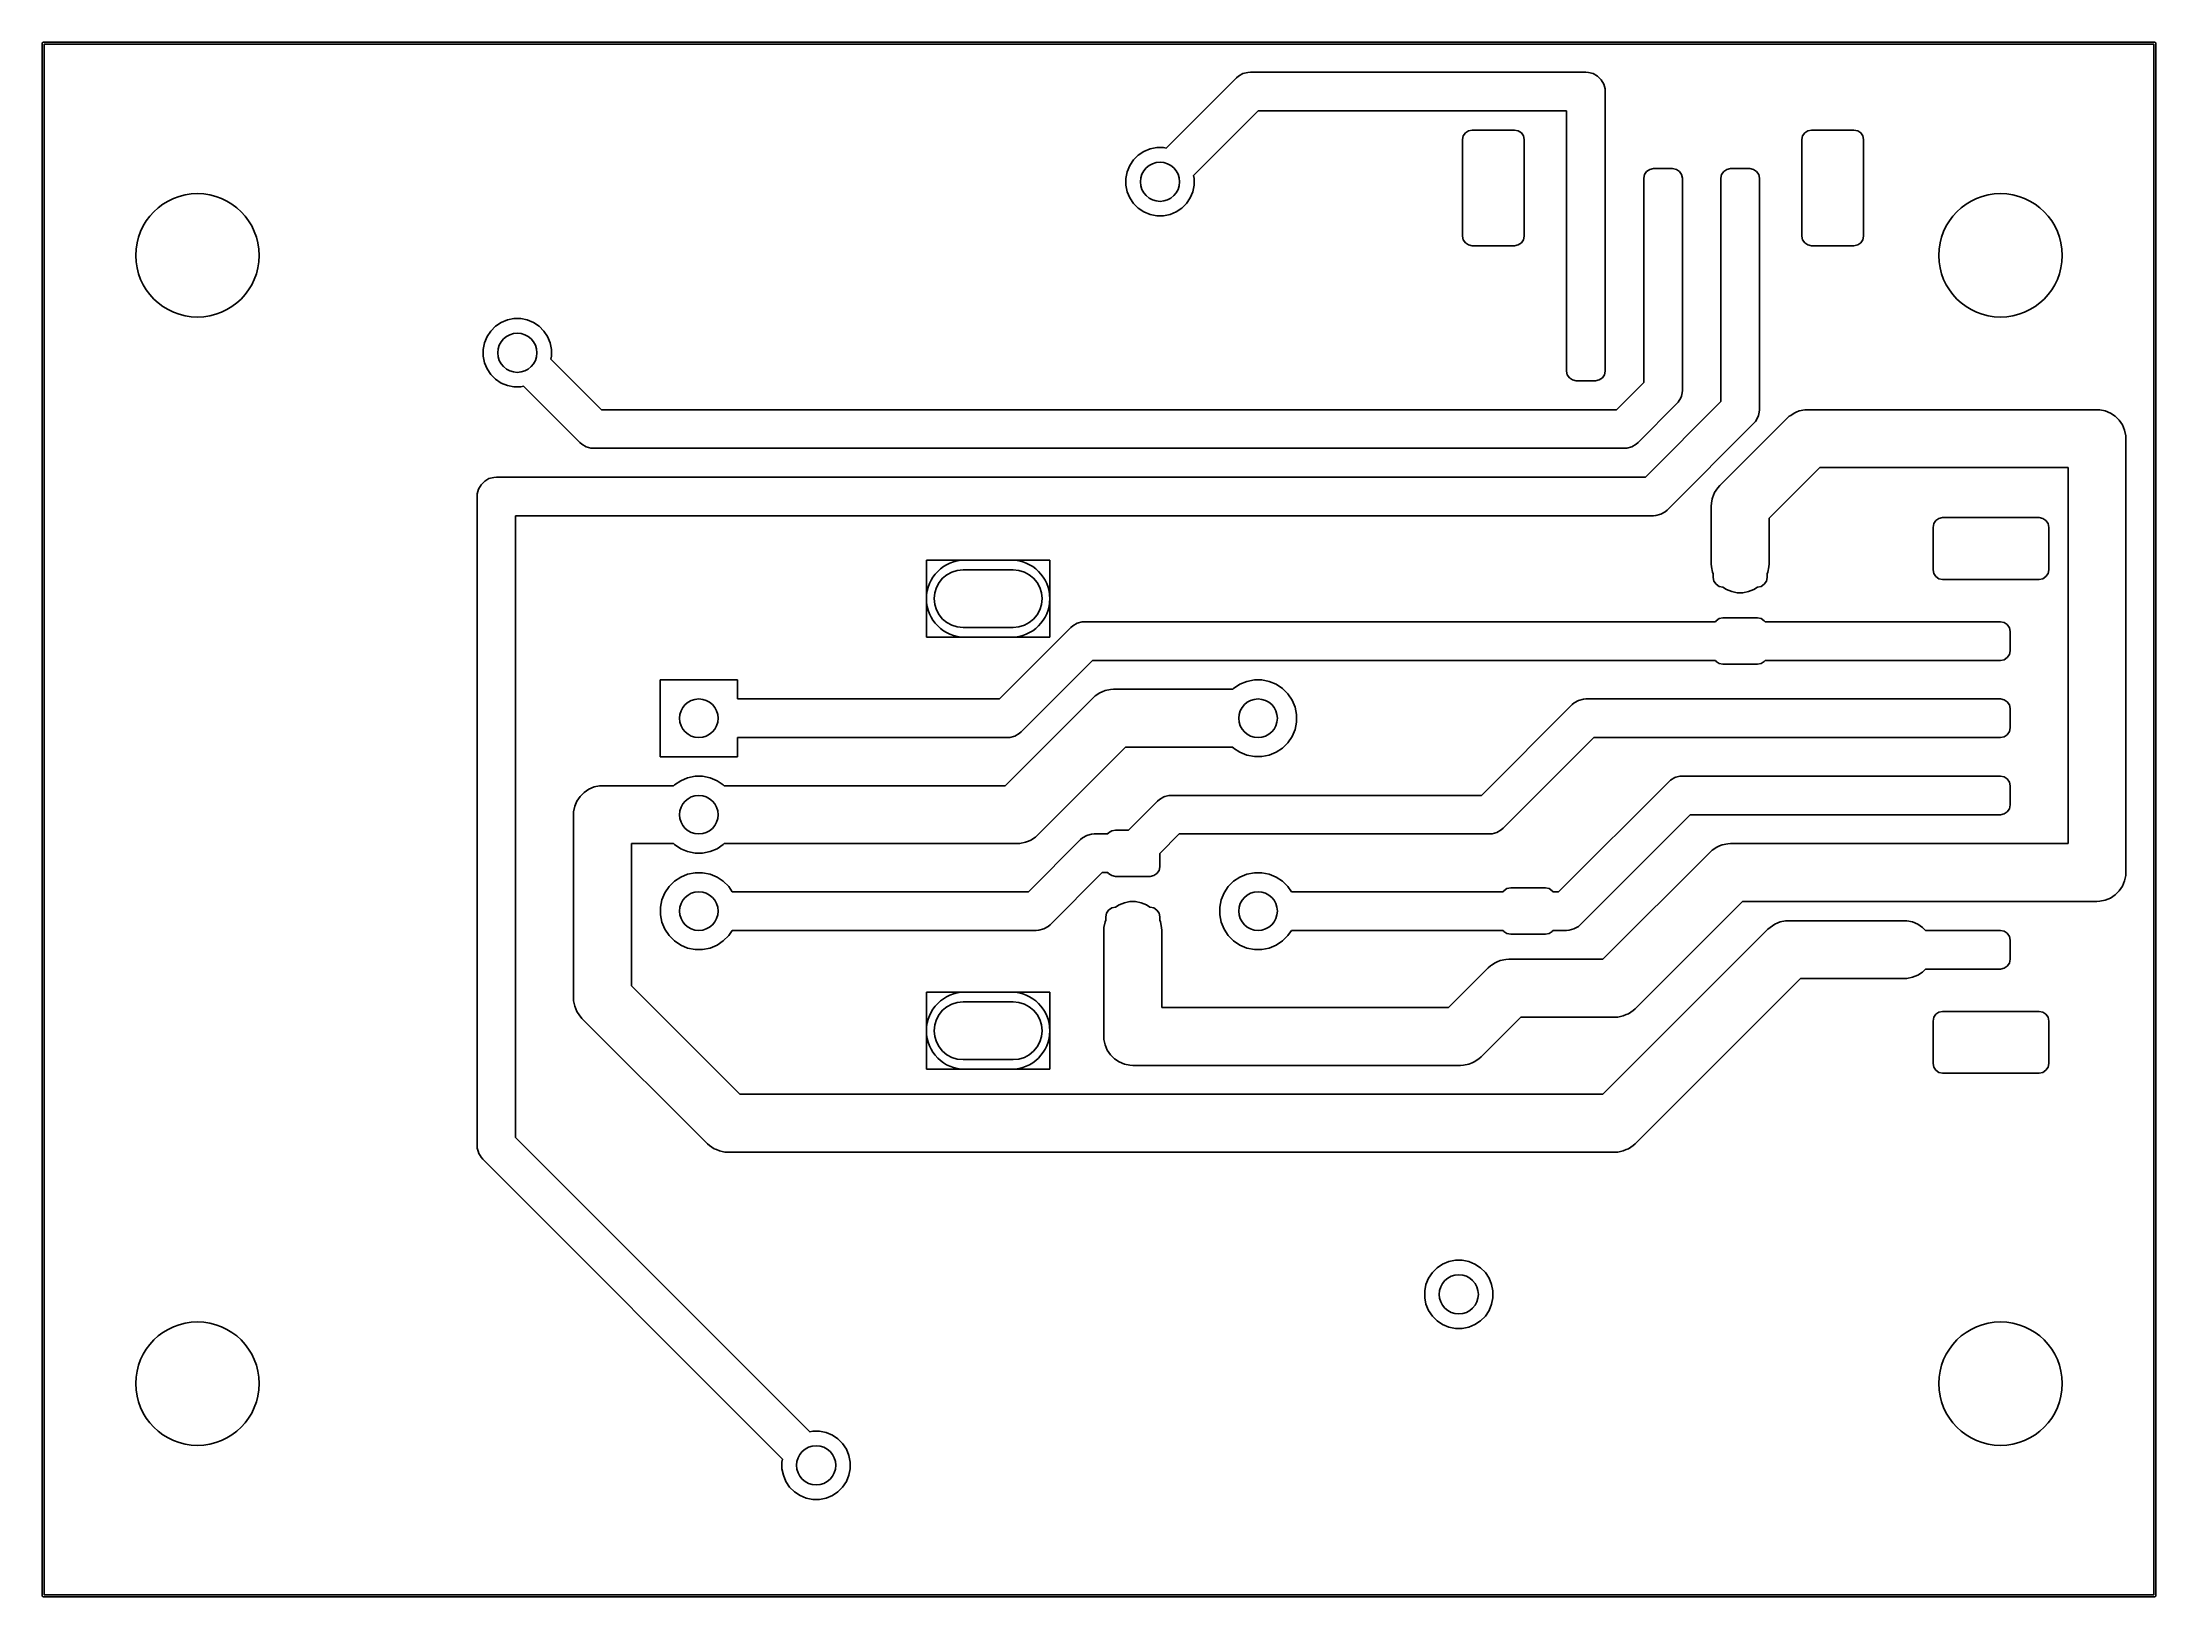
# Model space of a CAD drawing. Header units: inches. Extents: x 4.13 to 6.29, y -4.64 to -3.05.
import ezdxf

# ---------------------------------------------------------------- set-up
doc = ezdxf.new("R2010")
doc.units = ezdxf.units.IN
doc.header["$MEASUREMENT"] = 0
doc.layers.add('B.Cu', color=153, linetype='CONTINUOUS', true_color=0x4d7fc4)

msp = doc.modelspace()

# ---------------------------------------------------------------- linework, layer by layer
at = {"layer": 'B.Cu', "linetype": 'CONTINUOUS'}
for p, q in [((4.1329, -3.0508), (4.1335, -3.0503)), ((4.1329, -3.0512), (4.1329, -3.0508)), ((4.1329, -4.6358), (4.1329, -3.0512)), ((4.1335, -3.0503), (4.1339, -3.0502)), ((4.1339, -3.0502), (6.2894, -3.0502)), ((4.1348, -3.0522), (4.1348, -4.6348)), ((6.2884, -3.0522), (4.1348, -3.0522)), ((6.2884, -4.6348), (6.2884, -3.0522)), ((6.2894, -3.0502), (6.2897, -3.0503)), ((6.2897, -3.0503), (6.2903, -3.0508)), ((6.2903, -3.0508), (6.2904, -3.0512)), ((6.2904, -3.0512), (6.2904, -4.6358)), ((5.3521, -3.0865), (5.3541, -3.0848)), ((5.3541, -3.0848), (5.3585, -3.0822)), ((5.3541, -3.0848), (5.3541, -3.0848)), ((5.3585, -3.0822), (5.3635, -3.0809)), ((5.3635, -3.0809), (5.3661, -3.0807)), ((5.3635, -3.0809), (5.3635, -3.0809)), ((5.3661, -3.0807), (5.7087, -3.0807)), ((5.7087, -3.0807), (5.7112, -3.0809)), ((5.7112, -3.0809), (5.7162, -3.0822)), ((5.7162, -3.0822), (5.7206, -3.0848)), ((5.7206, -3.0848), (5.7243, -3.0884)), ((5.2803, -3.1583), (5.3521, -3.0865)), ((5.7243, -3.0884), (5.7268, -3.0929)), ((5.7268, -3.0929), (5.7282, -3.0978)), ((5.7282, -3.0978), (5.7283, -3.1004)), ((5.7283, -3.1004), (5.7283, -3.189)), ((5.3742, -3.1201), (5.3081, -3.1861)), ((5.689, -3.1201), (5.3742, -3.1201)), ((5.689, -3.189), (5.689, -3.1201)), ((5.5827, -3.1496), (5.5834, -3.1458)), ((5.5827, -3.248), (5.5827, -3.1496)), ((5.5834, -3.1458), (5.5856, -3.1426)), ((5.5856, -3.1426), (5.5888, -3.1405)), ((5.5888, -3.1405), (5.5925, -3.1398)), ((5.5925, -3.1398), (5.6358, -3.1398)), ((5.6358, -3.1398), (5.6396, -3.1405)), ((5.6396, -3.1405), (5.6428, -3.1426)), ((5.6428, -3.1426), (5.6449, -3.1458)), ((5.6449, -3.1458), (5.6457, -3.1496)), ((5.6457, -3.1496), (5.6457, -3.248)), ((5.9291, -3.1496), (5.9299, -3.1458)), ((5.9291, -3.248), (5.9291, -3.1496)), ((5.9299, -3.1458), (5.932, -3.1426)), ((5.932, -3.1426), (5.9352, -3.1405)), ((5.9352, -3.1405), (5.939, -3.1398)), ((5.939, -3.1398), (5.9823, -3.1398)), ((5.9823, -3.1398), (5.9861, -3.1405)), ((5.9861, -3.1405), (5.9892, -3.1426)), ((5.9892, -3.1426), (5.9914, -3.1458)), ((5.9914, -3.1458), (5.9921, -3.1496)), ((5.9921, -3.1496), (5.9921, -3.248)), ((5.243, -3.1761), (5.2468, -3.1703)), ((5.2468, -3.1703), (5.2517, -3.1655)), ((5.2517, -3.1655), (5.2574, -3.1617)), ((5.2574, -3.1617), (5.2637, -3.1591)), ((5.2637, -3.1591), (5.2705, -3.1577)), ((5.2705, -3.1577), (5.2773, -3.1577)), ((5.2773, -3.1577), (5.2803, -3.1583)), ((5.2391, -3.1891), (5.2404, -3.1824)), ((5.2391, -3.196), (5.2391, -3.1891)), ((5.2404, -3.1824), (5.243, -3.1761)), ((5.3081, -3.1861), (5.3087, -3.1891)), ((5.3087, -3.1891), (5.3087, -3.196)), ((5.689, -3.3858), (5.689, -3.189)), ((5.7283, -3.189), (5.7283, -3.3858)), ((5.7677, -3.189), (5.7685, -3.1852)), ((5.7677, -3.2874), (5.7677, -3.189)), ((5.7685, -3.1852), (5.7706, -3.182)), ((5.7706, -3.182), (5.7738, -3.1799)), ((5.7738, -3.1799), (5.7776, -3.1791)), ((5.7776, -3.1791), (5.7972, -3.1791)), ((5.7972, -3.1791), (5.801, -3.1799)), ((5.801, -3.1799), (5.8042, -3.182)), ((5.8042, -3.182), (5.8063, -3.1852)), ((5.8063, -3.1852), (5.8071, -3.189)), ((5.8071, -3.189), (5.8071, -3.2874)), ((5.8465, -3.189), (5.8472, -3.1852)), ((5.8465, -3.2874), (5.8465, -3.189)), ((5.8472, -3.1852), (5.8493, -3.182)), ((5.8493, -3.182), (5.8525, -3.1799)), ((5.8525, -3.1799), (5.8563, -3.1791)), ((5.8563, -3.1791), (5.876, -3.1791)), ((5.876, -3.1791), (5.8798, -3.1799)), ((5.8798, -3.1799), (5.8829, -3.182)), ((5.8829, -3.182), (5.8851, -3.1852)), ((5.8851, -3.1852), (5.8858, -3.189)), ((5.8858, -3.189), (5.8858, -3.2874)), ((5.2404, -3.2027), (5.2391, -3.196)), ((5.243, -3.2091), (5.2404, -3.2027)), ((5.2468, -3.2148), (5.243, -3.2091)), ((5.3048, -3.2091), (5.301, -3.2148)), ((5.3074, -3.2027), (5.3048, -3.2091)), ((5.3087, -3.196), (5.3074, -3.2027)), ((5.2517, -3.2196), (5.2468, -3.2148)), ((5.2574, -3.2234), (5.2517, -3.2196)), ((5.2637, -3.226), (5.2574, -3.2234)), ((5.2705, -3.2274), (5.2637, -3.226)), ((5.2773, -3.2274), (5.2705, -3.2274)), ((5.2841, -3.226), (5.2773, -3.2274)), ((5.2904, -3.2234), (5.2841, -3.226)), ((5.2961, -3.2196), (5.2904, -3.2234)), ((5.301, -3.2148), (5.2961, -3.2196)), ((5.5834, -3.2518), (5.5827, -3.248)), ((5.5856, -3.255), (5.5834, -3.2518)), ((5.5888, -3.2571), (5.5856, -3.255)), ((5.5925, -3.2579), (5.5888, -3.2571)), ((5.6396, -3.2571), (5.6358, -3.2579)), ((5.6428, -3.255), (5.6396, -3.2571)), ((5.6449, -3.2518), (5.6428, -3.255)), ((5.6457, -3.248), (5.6449, -3.2518)), ((5.9299, -3.2518), (5.9291, -3.248)), ((5.932, -3.255), (5.9299, -3.2518)), ((5.9352, -3.2571), (5.932, -3.255)), ((5.939, -3.2579), (5.9352, -3.2571)), ((5.9861, -3.2571), (5.9823, -3.2579)), ((5.9892, -3.255), (5.9861, -3.2571)), ((5.9914, -3.2518), (5.9892, -3.255)), ((5.9921, -3.248), (5.9914, -3.2518)), ((5.6358, -3.2579), (5.5925, -3.2579)), ((5.9823, -3.2579), (5.939, -3.2579)), ((5.7677, -3.3974), (5.7677, -3.2874)), ((5.8071, -3.2874), (5.8071, -3.4055)), ((5.8465, -3.417), (5.8465, -3.2874)), ((5.8858, -3.2874), (5.8858, -3.4252)), ((4.5908, -3.3449), (4.5956, -3.34)), ((4.5956, -3.34), (4.6013, -3.3362)), ((4.6013, -3.3362), (4.6077, -3.3336)), ((4.6077, -3.3336), (4.6144, -3.3323)), ((4.6144, -3.3323), (4.6213, -3.3323)), ((4.6213, -3.3323), (4.628, -3.3336)), ((4.628, -3.3336), (4.6343, -3.3362)), ((4.6343, -3.3362), (4.64, -3.34)), ((4.64, -3.34), (4.6449, -3.3449)), ((4.583, -3.3637), (4.5843, -3.3569)), ((4.583, -3.3705), (4.583, -3.3637)), ((4.5843, -3.3569), (4.587, -3.3506)), ((4.587, -3.3506), (4.5908, -3.3449)), ((4.6449, -3.3449), (4.6487, -3.3506)), ((4.6487, -3.3506), (4.6513, -3.3569)), ((4.6513, -3.3569), (4.6527, -3.3637)), ((4.6527, -3.3637), (4.6527, -3.3705)), ((4.5843, -3.3773), (4.583, -3.3705)), ((4.587, -3.3836), (4.5843, -3.3773)), ((4.5908, -3.3893), (4.587, -3.3836)), ((4.6527, -3.3705), (4.6521, -3.3735)), ((4.6521, -3.3735), (4.7038, -3.4252)), ((5.6897, -3.3896), (5.689, -3.3858)), ((5.7283, -3.3858), (5.7276, -3.3896)), ((4.5956, -3.3942), (4.5908, -3.3893)), ((4.6013, -3.398), (4.5956, -3.3942)), ((4.6077, -3.4006), (4.6013, -3.398)), ((4.6144, -3.4019), (4.6077, -3.4006)), ((4.6213, -3.4019), (4.6144, -3.4019)), ((4.6242, -3.4013), (4.6213, -3.4019)), ((4.6817, -3.4588), (4.6242, -3.4013)), ((5.6919, -3.3928), (5.6897, -3.3896)), ((5.6951, -3.3949), (5.6919, -3.3928)), ((5.6988, -3.3957), (5.6951, -3.3949)), ((5.7185, -3.3957), (5.6988, -3.3957)), ((5.7223, -3.3949), (5.7185, -3.3957)), ((5.7255, -3.3928), (5.7223, -3.3949)), ((5.7276, -3.3896), (5.7255, -3.3928)), ((5.7399, -3.4252), (5.7677, -3.3974)), ((5.8069, -3.4081), (5.8061, -3.4113)), ((5.8071, -3.4055), (5.8069, -3.4081)), ((5.8069, -3.4081), (5.8069, -3.4081)), ((4.7038, -3.4252), (5.7399, -3.4252)), ((5.8013, -3.4194), (5.762, -3.4588)), ((5.7694, -3.4941), (5.8465, -3.417)), ((5.803, -3.4175), (5.8013, -3.4194)), ((5.8056, -3.413), (5.803, -3.4175)), ((5.803, -3.4175), (5.803, -3.4175)), ((5.8061, -3.4113), (5.8056, -3.413)), ((5.8857, -3.4278), (5.8848, -3.431)), ((5.8858, -3.4252), (5.8857, -3.4278)), ((5.8857, -3.4278), (5.8857, -3.4278)), ((5.9177, -3.431), (5.9211, -3.4287)), ((5.9211, -3.4287), (5.9233, -3.4278)), ((5.9233, -3.4278), (5.9265, -3.4265)), ((5.9265, -3.4265), (5.9321, -3.4253)), ((5.9321, -3.4253), (5.935, -3.4252)), ((5.935, -3.4252), (6.2303, -3.4252)), ((6.2303, -3.4252), (6.2332, -3.4253)), ((6.2332, -3.4253), (6.2389, -3.4265)), ((6.2389, -3.4265), (6.2442, -3.4287)), ((6.2442, -3.4287), (6.249, -3.4319)), ((5.8801, -3.4391), (5.7915, -3.5277)), ((5.8453, -3.5027), (5.9142, -3.4338)), ((5.8818, -3.4372), (5.8801, -3.4391)), ((5.8843, -3.4327), (5.8818, -3.4372)), ((5.8818, -3.4372), (5.8818, -3.4372)), ((5.8848, -3.431), (5.8843, -3.4327)), ((5.9142, -3.4338), (5.9163, -3.4319)), ((5.9163, -3.4319), (5.9177, -3.431)), ((6.249, -3.4319), (6.2531, -3.436)), ((6.2531, -3.436), (6.2564, -3.4408)), ((6.2564, -3.4408), (6.2586, -3.4462)), ((6.2586, -3.4462), (6.2597, -3.4518)), ((6.2597, -3.4518), (6.2598, -3.4547)), ((4.6836, -3.4605), (4.6817, -3.4588)), ((4.6881, -3.4631), (4.6836, -3.4605)), ((4.6836, -3.4605), (4.6836, -3.4605)), ((4.693, -3.4644), (4.6881, -3.4631)), ((4.6956, -3.4646), (4.693, -3.4644)), ((4.693, -3.4644), (4.693, -3.4644)), ((5.748, -3.4646), (4.6956, -3.4646)), ((5.7506, -3.4644), (5.748, -3.4646)), ((5.7556, -3.4631), (5.7506, -3.4644)), ((5.7506, -3.4644), (5.7506, -3.4644)), ((5.76, -3.4605), (5.7556, -3.4631)), ((5.762, -3.4588), (5.76, -3.4605)), ((5.76, -3.4605), (5.76, -3.4605)), ((6.2598, -3.4547), (6.2598, -3.8976)), ((4.5889, -3.4956), (4.5939, -3.4943)), ((4.5939, -3.4943), (4.5965, -3.4941)), ((4.5965, -3.4941), (5.7694, -3.4941)), ((5.9473, -3.4843), (5.8957, -3.5359)), ((6.2008, -3.4843), (5.9473, -3.4843)), ((6.2008, -3.8681), (6.2008, -3.4843)), ((4.5768, -3.5138), (4.5769, -3.5112)), ((4.5768, -4.1763), (4.5768, -3.5138)), ((4.5769, -3.5112), (4.5783, -3.5062)), ((4.5783, -3.5062), (4.5808, -3.5018)), ((4.5808, -3.5018), (4.5845, -3.4982)), ((4.5845, -3.4982), (4.5889, -3.4956)), ((5.8368, -3.5207), (5.8376, -3.5163)), ((5.8376, -3.5163), (5.8379, -3.5151)), ((5.8379, -3.5151), (5.8401, -3.5097)), ((5.8401, -3.5097), (5.8433, -3.5049)), ((5.8401, -3.5097), (5.8401, -3.5097)), ((5.8433, -3.5049), (5.8453, -3.5027)), ((5.7776, -3.5335), (4.6161, -3.5335)), ((4.6161, -3.5335), (4.6161, -4.1682)), ((5.7801, -3.5333), (5.7776, -3.5335)), ((5.7851, -3.532), (5.7801, -3.5333)), ((5.7801, -3.5333), (5.7801, -3.5333)), ((5.7895, -3.5294), (5.7851, -3.532)), ((5.7915, -3.5277), (5.7895, -3.5294)), ((5.7895, -3.5294), (5.7895, -3.5294)), ((5.8366, -3.5236), (5.8368, -3.5207)), ((5.8366, -3.5827), (5.8366, -3.5236)), ((5.8957, -3.5359), (5.8957, -3.5827)), ((6.0659, -3.5383), (6.0691, -3.5362)), ((6.0691, -3.5362), (6.0728, -3.5354)), ((6.0728, -3.5354), (6.1713, -3.5354)), ((6.1713, -3.5354), (6.175, -3.5362)), ((6.175, -3.5362), (6.1782, -3.5383)), ((6.063, -3.5453), (6.0637, -3.5415)), ((6.063, -3.5886), (6.063, -3.5453)), ((6.0637, -3.5415), (6.0659, -3.5383)), ((6.1782, -3.5383), (6.1804, -3.5415)), ((6.1804, -3.5415), (6.1811, -3.5453)), ((6.1811, -3.5453), (6.1811, -3.5886)), ((5.0354, -3.6575), (5.0354, -3.5787)), ((5.0354, -3.5787), (5.1614, -3.5787)), ((5.122, -3.5787), (5.0748, -3.5787)), ((5.122, -3.5787), (5.0748, -3.5787)), ((5.1614, -3.5787), (5.1614, -3.6575)), ((5.124, -3.5886), (5.0728, -3.5886)), ((5.8368, -3.5856), (5.8366, -3.5827)), ((5.8379, -3.5912), (5.8368, -3.5856)), ((5.8386, -3.5929), (5.8379, -3.5912)), ((5.8386, -3.5965), (5.8386, -3.5929)), ((5.8393, -3.6002), (5.8386, -3.5965)), ((5.8415, -3.6034), (5.8393, -3.6002)), ((5.893, -3.6002), (5.8908, -3.6034)), ((5.8937, -3.5965), (5.893, -3.6002)), ((5.8944, -3.5912), (5.8937, -3.5929)), ((5.8937, -3.5929), (5.8937, -3.5965)), ((5.8955, -3.5856), (5.8944, -3.5912)), ((5.8957, -3.5827), (5.8955, -3.5856)), ((6.0637, -3.5923), (6.063, -3.5886)), ((6.0659, -3.5955), (6.0637, -3.5923)), ((6.0691, -3.5977), (6.0659, -3.5955)), ((6.0728, -3.5984), (6.0691, -3.5977)), ((6.1713, -3.5984), (6.0728, -3.5984)), ((6.175, -3.5977), (6.1713, -3.5984)), ((6.1782, -3.5955), (6.175, -3.5977)), ((6.1804, -3.5923), (6.1782, -3.5955)), ((6.1811, -3.5886), (6.1804, -3.5923)), ((5.8447, -3.6056), (5.8415, -3.6034)), ((5.8484, -3.6063), (5.8447, -3.6056)), ((5.8486, -3.6063), (5.8484, -3.6063)), ((5.8522, -3.6087), (5.8486, -3.6063)), ((5.8576, -3.6109), (5.8522, -3.6087)), ((5.8632, -3.6121), (5.8576, -3.6109)), ((5.869, -3.6121), (5.8632, -3.6121)), ((5.8747, -3.6109), (5.869, -3.6121)), ((5.8801, -3.6087), (5.8747, -3.6109)), ((5.8837, -3.6063), (5.8801, -3.6087)), ((5.8839, -3.6063), (5.8837, -3.6063)), ((5.8876, -3.6056), (5.8839, -3.6063)), ((5.8908, -3.6034), (5.8876, -3.6056)), ((5.1829, -3.6475), (5.1849, -3.6458)), ((5.1849, -3.6458), (5.1893, -3.6432)), ((5.1849, -3.6458), (5.1849, -3.6458)), ((5.1893, -3.6432), (5.1943, -3.6419)), ((5.1943, -3.6419), (5.1969, -3.6417)), ((5.1943, -3.6419), (5.1943, -3.6419)), ((5.1969, -3.6417), (5.8408, -3.6417)), ((5.8408, -3.6417), (5.8415, -3.6407)), ((5.8415, -3.6407), (5.8447, -3.6385)), ((5.8447, -3.6385), (5.8484, -3.6378)), ((5.8484, -3.6378), (5.8839, -3.6378)), ((5.8839, -3.6378), (5.8876, -3.6385)), ((5.8876, -3.6385), (5.8908, -3.6407)), ((5.8908, -3.6407), (5.8915, -3.6417)), ((5.8915, -3.6417), (6.0335, -3.6417)), ((6.0335, -3.6417), (6.1319, -3.6417)), ((6.1319, -3.6417), (6.1357, -3.6425)), ((6.1357, -3.6425), (6.1388, -3.6446)), ((6.1388, -3.6446), (6.141, -3.6478)), ((5.1614, -3.6575), (5.0354, -3.6575)), ((5.0728, -3.6476), (5.124, -3.6476)), ((5.0748, -3.6575), (5.122, -3.6575)), ((5.0748, -3.6575), (5.122, -3.6575)), ((5.11, -3.7205), (5.1829, -3.6475)), ((6.141, -3.6478), (6.1417, -3.6516)), ((6.1417, -3.6516), (6.1417, -3.6713)), ((5.205, -3.6811), (5.132, -3.7541)), ((5.8408, -3.6811), (5.205, -3.6811)), ((5.8415, -3.6822), (5.8408, -3.6811)), ((5.8447, -3.6843), (5.8415, -3.6822)), ((5.8484, -3.685), (5.8447, -3.6843)), ((5.8839, -3.685), (5.8484, -3.685)), ((5.8876, -3.6843), (5.8839, -3.685)), ((5.8908, -3.6822), (5.8876, -3.6843)), ((5.8915, -3.6811), (5.8908, -3.6822)), ((5.935, -3.6811), (5.8915, -3.6811)), ((6.1319, -3.6811), (5.935, -3.6811)), ((6.1357, -3.6804), (6.1319, -3.6811)), ((6.1388, -3.6782), (6.1357, -3.6804)), ((6.141, -3.675), (6.1388, -3.6782)), ((6.1417, -3.6713), (6.141, -3.675)), ((4.7638, -3.7795), (4.7638, -3.7008)), ((4.7638, -3.7008), (4.8425, -3.7008)), ((4.8425, -3.7008), (4.8425, -3.7205)), ((5.2178, -3.7119), (5.2235, -3.7108)), ((5.2235, -3.7108), (5.2264, -3.7106)), ((5.2264, -3.7106), (5.3481, -3.7106)), ((5.3481, -3.7106), (5.349, -3.7097)), ((5.349, -3.7097), (5.3555, -3.7054)), ((5.3555, -3.7054), (5.3626, -3.7025)), ((5.3626, -3.7025), (5.3702, -3.701)), ((5.3702, -3.701), (5.3779, -3.701)), ((5.3779, -3.701), (5.3854, -3.7025)), ((5.3854, -3.7025), (5.3926, -3.7054)), ((5.3926, -3.7054), (5.399, -3.7097)), ((5.399, -3.7097), (5.4044, -3.7152)), ((4.8425, -3.7205), (5.11, -3.7205)), ((5.1157, -3.8091), (5.2055, -3.7193)), ((5.2055, -3.7193), (5.2076, -3.7173)), ((5.2076, -3.7173), (5.2125, -3.7141)), ((5.2125, -3.7141), (5.2147, -3.7132)), ((5.2147, -3.7132), (5.2178, -3.7119)), ((5.4044, -3.7152), (5.4087, -3.7216)), ((5.4087, -3.7216), (5.4117, -3.7287)), ((5.4117, -3.7287), (5.4132, -3.7363)), ((5.6021, -3.8189), (5.6947, -3.7262)), ((5.6947, -3.7262), (5.6967, -3.7245)), ((5.6967, -3.7245), (5.7011, -3.722)), ((5.6967, -3.7245), (5.6967, -3.7245)), ((5.7011, -3.722), (5.7061, -3.7206)), ((5.7061, -3.7206), (5.7087, -3.7205)), ((5.7061, -3.7206), (5.7061, -3.7206)), ((5.7087, -3.7205), (6.0335, -3.7205)), ((6.0335, -3.7205), (6.1319, -3.7205)), ((6.1319, -3.7205), (6.1357, -3.7212)), ((6.1357, -3.7212), (6.1388, -3.7234)), ((6.1388, -3.7234), (6.141, -3.7265)), ((6.141, -3.7265), (6.1417, -3.7303)), ((6.1417, -3.7303), (6.1417, -3.75)), ((5.4117, -3.7516), (5.4087, -3.7587)), ((5.4132, -3.744), (5.4117, -3.7516)), ((5.4132, -3.7363), (5.4132, -3.744)), ((6.141, -3.7538), (6.1388, -3.757)), ((6.1417, -3.75), (6.141, -3.7538)), ((5.1181, -3.7598), (4.8425, -3.7598)), ((4.8425, -3.7598), (4.8425, -3.7795)), ((5.1207, -3.7597), (5.1181, -3.7598)), ((5.1256, -3.7583), (5.1207, -3.7597)), ((5.1207, -3.7597), (5.1207, -3.7597)), ((5.1301, -3.7558), (5.1256, -3.7583)), ((5.132, -3.7541), (5.1301, -3.7558)), ((5.1301, -3.7558), (5.1301, -3.7558)), ((5.2386, -3.7697), (5.1488, -3.8595)), ((5.3481, -3.7697), (5.2386, -3.7697)), ((5.349, -3.7706), (5.3481, -3.7697)), ((5.3555, -3.7749), (5.349, -3.7706)), ((5.3626, -3.7778), (5.3555, -3.7749)), ((5.3926, -3.7749), (5.3854, -3.7778)), ((5.399, -3.7706), (5.3926, -3.7749)), ((5.4044, -3.7651), (5.399, -3.7706)), ((5.4087, -3.7587), (5.4044, -3.7651)), ((5.7168, -3.7598), (5.6242, -3.8525)), ((5.935, -3.7598), (5.7168, -3.7598)), ((6.1319, -3.7598), (5.935, -3.7598)), ((6.1357, -3.7591), (6.1319, -3.7598)), ((6.1388, -3.757), (6.1357, -3.7591)), ((4.8425, -3.7795), (4.7638, -3.7795)), ((5.3702, -3.7793), (5.3626, -3.7778)), ((5.3779, -3.7793), (5.3702, -3.7793)), ((5.3854, -3.7778), (5.3779, -3.7793)), ((4.6819, -3.8199), (4.686, -3.8158)), ((4.686, -3.8158), (4.6908, -3.8125)), ((4.6908, -3.8125), (4.6962, -3.8103)), ((4.6962, -3.8103), (4.7018, -3.8092)), ((4.7018, -3.8092), (4.7047, -3.8091)), ((4.7047, -3.8091), (4.7773, -3.8091)), ((4.7773, -3.8091), (4.7782, -3.8081)), ((4.7782, -3.8081), (4.7846, -3.8039)), ((4.7846, -3.8039), (4.7917, -3.8009)), ((4.7917, -3.8009), (4.7993, -3.7994)), ((4.7993, -3.7994), (4.807, -3.7994)), ((4.807, -3.7994), (4.8146, -3.8009)), ((4.8146, -3.8009), (4.8217, -3.8039)), ((4.8217, -3.8039), (4.8281, -3.8081)), ((4.8281, -3.8081), (4.829, -3.8091)), ((4.829, -3.8091), (5.1157, -3.8091)), ((5.6808, -3.9173), (5.7932, -3.805)), ((5.7932, -3.805), (5.7951, -3.8033)), ((5.7951, -3.8033), (5.7996, -3.8007)), ((5.7951, -3.8033), (5.7951, -3.8033)), ((5.7996, -3.8007), (5.8006, -3.8004)), ((5.8006, -3.8004), (5.8045, -3.7994)), ((5.8045, -3.7994), (5.8071, -3.7992)), ((5.8045, -3.7994), (5.8045, -3.7994)), ((5.8071, -3.7992), (6.0335, -3.7992)), ((6.0335, -3.7992), (6.1319, -3.7992)), ((6.1319, -3.7992), (6.1357, -3.8)), ((6.1357, -3.8), (6.1388, -3.8021)), ((6.1388, -3.8021), (6.141, -3.8053)), ((6.141, -3.8053), (6.1417, -3.8091)), ((6.1417, -3.8091), (6.1417, -3.8287)), ((4.6752, -3.8386), (4.6753, -3.8357)), ((4.6752, -4.0256), (4.6752, -3.8386)), ((4.6753, -3.8357), (4.6765, -3.83)), ((4.6765, -3.83), (4.6787, -3.8247)), ((4.6787, -3.8247), (4.6819, -3.8199)), ((5.2418, -3.8543), (5.2715, -3.8247)), ((5.2715, -3.8247), (5.2734, -3.823)), ((5.2734, -3.823), (5.2779, -3.8204)), ((5.2734, -3.823), (5.2734, -3.823)), ((5.2779, -3.8204), (5.2789, -3.8201)), ((5.2789, -3.8201), (5.2829, -3.8191)), ((5.2829, -3.8191), (5.2854, -3.8189)), ((5.2829, -3.8191), (5.2829, -3.8191)), ((5.2854, -3.8189), (5.6021, -3.8189)), ((5.8152, -3.8386), (5.7029, -3.9509)), ((5.935, -3.8386), (5.8152, -3.8386)), ((6.1319, -3.8386), (5.935, -3.8386)), ((6.1357, -3.8378), (6.1319, -3.8386)), ((6.1388, -3.8357), (6.1357, -3.8378)), ((6.141, -3.8325), (6.1388, -3.8357)), ((6.1417, -3.8287), (6.141, -3.8325)), ((5.1467, -3.8614), (5.1419, -3.8646)), ((5.1488, -3.8595), (5.1467, -3.8614)), ((5.1947, -3.8623), (5.1992, -3.8598)), ((5.1992, -3.8598), (5.2003, -3.8595)), ((5.2003, -3.8595), (5.2041, -3.8584)), ((5.2041, -3.8584), (5.2067, -3.8583)), ((5.2041, -3.8584), (5.2041, -3.8584)), ((5.2067, -3.8583), (5.2207, -3.8583)), ((5.2207, -3.8583), (5.2214, -3.8572)), ((5.2214, -3.8572), (5.2246, -3.8551)), ((5.2246, -3.8551), (5.2283, -3.8543)), ((5.2283, -3.8543), (5.2418, -3.8543)), ((5.2936, -3.8583), (5.2736, -3.8782)), ((5.6102, -3.8583), (5.2936, -3.8583)), ((5.6128, -3.8581), (5.6102, -3.8583)), ((5.6178, -3.8568), (5.6128, -3.8581)), ((5.6128, -3.8581), (5.6128, -3.8581)), ((5.6222, -3.8542), (5.6178, -3.8568)), ((5.6242, -3.8525), (5.6222, -3.8542)), ((5.6222, -3.8542), (5.6222, -3.8542)), ((4.7773, -3.8681), (4.7343, -3.8681)), ((4.7343, -3.8681), (4.7343, -4.0134)), ((4.7782, -3.869), (4.7773, -3.8681)), ((4.7846, -3.8733), (4.7782, -3.869)), ((4.7917, -3.8763), (4.7846, -3.8733)), ((4.7993, -3.8778), (4.7917, -3.8763)), ((4.807, -3.8778), (4.7993, -3.8778)), ((4.8146, -3.8763), (4.807, -3.8778)), ((4.8217, -3.8733), (4.8146, -3.8763)), ((4.8281, -3.869), (4.8217, -3.8733)), ((4.829, -3.8681), (4.8281, -3.869)), ((5.128, -3.8681), (4.829, -3.8681)), ((5.1308, -3.868), (5.128, -3.8681)), ((5.1365, -3.8668), (5.1308, -3.868)), ((5.1397, -3.8655), (5.1365, -3.8668)), ((5.1395, -3.9173), (5.1928, -3.864)), ((5.1419, -3.8646), (5.1397, -3.8655)), ((5.1928, -3.864), (5.1947, -3.8623)), ((5.1947, -3.8623), (5.1947, -3.8623)), ((5.2736, -3.8782), (5.2736, -3.8917)), ((5.726, -3.9862), (5.8354, -3.8768)), ((5.8354, -3.8768), (5.8376, -3.8748)), ((5.8376, -3.8748), (5.8424, -3.8716)), ((5.8424, -3.8716), (5.8452, -3.8704)), ((5.8452, -3.8704), (5.8477, -3.8694)), ((5.8477, -3.8694), (5.8534, -3.8683)), ((5.8534, -3.8683), (5.8563, -3.8681)), ((5.8563, -3.8681), (6.0335, -3.8681)), ((6.0335, -3.8681), (6.2008, -3.8681)), ((4.7782, -3.9066), (4.7846, -3.9023)), ((4.7846, -3.9023), (4.7917, -3.8993)), ((4.7917, -3.8993), (4.7993, -3.8978)), ((4.7993, -3.8978), (4.807, -3.8978)), ((4.807, -3.8978), (4.8146, -3.8993)), ((4.8146, -3.8993), (4.8217, -3.9023)), ((4.8217, -3.9023), (4.8281, -3.9066)), ((5.2148, -3.8976), (5.1616, -3.9509)), ((5.2207, -3.8976), (5.2148, -3.8976)), ((5.2214, -3.8987), (5.2207, -3.8976)), ((5.2246, -3.9008), (5.2214, -3.8987)), ((5.2283, -3.9016), (5.2246, -3.9008)), ((5.2638, -3.9016), (5.2283, -3.9016)), ((5.2675, -3.9008), (5.2638, -3.9016)), ((5.2707, -3.8987), (5.2675, -3.9008)), ((5.2729, -3.8955), (5.2707, -3.8987)), ((5.2736, -3.8917), (5.2729, -3.8955)), ((5.349, -3.9066), (5.3555, -3.9023)), ((5.3555, -3.9023), (5.3626, -3.8993)), ((5.3626, -3.8993), (5.3702, -3.8978)), ((5.3702, -3.8978), (5.3779, -3.8978)), ((5.3779, -3.8978), (5.3854, -3.8993)), ((5.3854, -3.8993), (5.3926, -3.9023)), ((5.3926, -3.9023), (5.399, -3.9066)), ((6.2597, -3.9005), (6.2586, -3.9062)), ((6.2598, -3.8976), (6.2597, -3.9005)), ((4.764, -3.9331), (4.7655, -3.9256)), ((4.7655, -3.9256), (4.7684, -3.9184)), ((4.7684, -3.9184), (4.7727, -3.912)), ((4.7727, -3.912), (4.7782, -3.9066)), ((4.8281, -3.9066), (4.8336, -3.912)), ((4.8336, -3.912), (4.8371, -3.9173)), ((4.8371, -3.9173), (5.1395, -3.9173)), ((5.3348, -3.9331), (5.3363, -3.9256)), ((5.3363, -3.9256), (5.3393, -3.9184)), ((5.3393, -3.9184), (5.3436, -3.912)), ((5.3436, -3.912), (5.349, -3.9066)), ((5.399, -3.9066), (5.4044, -3.912)), ((5.4044, -3.912), (5.408, -3.9173)), ((5.408, -3.9173), (5.6242, -3.9173)), ((5.6242, -3.9173), (5.6249, -3.9163)), ((5.6249, -3.9163), (5.6281, -3.9141)), ((5.6281, -3.9141), (5.6319, -3.9134)), ((5.6319, -3.9134), (5.6673, -3.9134)), ((5.6673, -3.9134), (5.6711, -3.9141)), ((5.6711, -3.9141), (5.6743, -3.9163)), ((5.6743, -3.9163), (5.675, -3.9173)), ((5.675, -3.9173), (5.6808, -3.9173)), ((6.2389, -3.9259), (6.2332, -3.927)), ((6.2442, -3.9237), (6.2389, -3.9259)), ((6.249, -3.9205), (6.2442, -3.9237)), ((6.2531, -3.9164), (6.249, -3.9205)), ((6.2564, -3.9116), (6.2531, -3.9164)), ((6.2586, -3.9062), (6.2564, -3.9116)), ((4.764, -3.9409), (4.764, -3.9331)), ((4.7655, -3.9484), (4.764, -3.9409)), ((5.2167, -3.9538), (5.2178, -3.9481)), ((5.2178, -3.9481), (5.2185, -3.9464)), ((5.2185, -3.9429), (5.2193, -3.9391)), ((5.2185, -3.9464), (5.2185, -3.9429)), ((5.2193, -3.9391), (5.2214, -3.936)), ((5.2214, -3.936), (5.2246, -3.9338)), ((5.2246, -3.9338), (5.2283, -3.9331)), ((5.2283, -3.9331), (5.2285, -3.9331)), ((5.2285, -3.9331), (5.2321, -3.9307)), ((5.2321, -3.9307), (5.2375, -3.9284)), ((5.2375, -3.9284), (5.2432, -3.9273)), ((5.2432, -3.9273), (5.249, -3.9273)), ((5.249, -3.9273), (5.2546, -3.9284)), ((5.2546, -3.9284), (5.26, -3.9307)), ((5.26, -3.9307), (5.2636, -3.9331)), ((5.2636, -3.9331), (5.2638, -3.9331)), ((5.2638, -3.9331), (5.2675, -3.9338)), ((5.2675, -3.9338), (5.2707, -3.936)), ((5.2707, -3.936), (5.2729, -3.9391)), ((5.2729, -3.9391), (5.2736, -3.9429)), ((5.2736, -3.9429), (5.2736, -3.9464)), ((5.2736, -3.9464), (5.2743, -3.9481)), ((5.2743, -3.9481), (5.2754, -3.9538)), ((5.3348, -3.9409), (5.3348, -3.9331)), ((5.3363, -3.9484), (5.3348, -3.9409)), ((5.8685, -3.9272), (5.7591, -4.0366)), ((6.0335, -3.9272), (5.8685, -3.9272)), ((5.9047, -3.949), (5.9068, -3.9481)), ((5.9068, -3.9481), (5.9125, -3.947)), ((5.9125, -3.947), (5.9154, -3.9469)), ((5.9154, -3.9469), (6.0335, -3.9469)), ((6.2303, -3.9272), (6.0335, -3.9272)), ((6.0335, -3.9469), (6.0364, -3.947)), ((6.0364, -3.947), (6.042, -3.9481)), ((6.042, -3.9481), (6.0474, -3.9503)), ((6.2332, -3.927), (6.2303, -3.9272)), ((4.7684, -3.9556), (4.7655, -3.9484)), ((4.7727, -3.962), (4.7684, -3.9556)), ((4.7782, -3.9674), (4.7727, -3.962)), ((4.7846, -3.9717), (4.7782, -3.9674)), ((4.8281, -3.9674), (4.8217, -3.9717)), ((4.8336, -3.962), (4.8281, -3.9674)), ((4.8371, -3.9567), (4.8336, -3.962)), ((5.1476, -3.9567), (4.8371, -3.9567)), ((5.1502, -3.9565), (5.1476, -3.9567)), ((5.1552, -3.9552), (5.1502, -3.9565)), ((5.1502, -3.9565), (5.1502, -3.9565)), ((5.1596, -3.9526), (5.1552, -3.9552)), ((5.1616, -3.9509), (5.1596, -3.9526)), ((5.1596, -3.9526), (5.1596, -3.9526)), ((5.2165, -3.9567), (5.2167, -3.9538)), ((5.2165, -4.065), (5.2165, -3.9567)), ((5.2754, -3.9538), (5.2756, -3.9567)), ((5.2756, -3.9567), (5.2756, -4.0354)), ((5.3393, -3.9556), (5.3363, -3.9484)), ((5.3436, -3.962), (5.3393, -3.9556)), ((5.349, -3.9674), (5.3436, -3.962)), ((5.3555, -3.9717), (5.349, -3.9674)), ((5.399, -3.9674), (5.3926, -3.9717)), ((5.4044, -3.962), (5.399, -3.9674)), ((5.408, -3.9567), (5.4044, -3.962)), ((5.6242, -3.9567), (5.408, -3.9567)), ((5.6249, -3.9577), (5.6242, -3.9567)), ((5.6281, -3.9599), (5.6249, -3.9577)), ((5.6319, -3.9606), (5.6281, -3.9599)), ((5.6673, -3.9606), (5.6319, -3.9606)), ((5.6711, -3.9599), (5.6673, -3.9606)), ((5.6743, -3.9577), (5.6711, -3.9599)), ((5.675, -3.9567), (5.6743, -3.9577)), ((5.689, -3.9567), (5.675, -3.9567)), ((5.6915, -3.9565), (5.689, -3.9567)), ((5.6965, -3.9552), (5.6915, -3.9565)), ((5.6915, -3.9565), (5.6915, -3.9565)), ((5.701, -3.9526), (5.6965, -3.9552)), ((5.7029, -3.9509), (5.701, -3.9526)), ((5.701, -3.9526), (5.701, -3.9526)), ((5.726, -4.124), (5.8945, -3.9555)), ((5.8945, -3.9555), (5.8966, -3.9536)), ((5.8966, -3.9536), (5.9014, -3.9503)), ((5.9014, -3.9503), (5.9047, -3.949)), ((6.0474, -3.9503), (6.0522, -3.9536)), ((6.0522, -3.9536), (6.0553, -3.9567)), ((6.0553, -3.9567), (6.1319, -3.9567)), ((6.1319, -3.9567), (6.1357, -3.9574)), ((6.1357, -3.9574), (6.1388, -3.9596)), ((6.1388, -3.9596), (6.141, -3.9628)), ((6.141, -3.9628), (6.1417, -3.9665)), ((6.1417, -3.9665), (6.1417, -3.9862)), ((4.7917, -3.9747), (4.7846, -3.9717)), ((4.7993, -3.9762), (4.7917, -3.9747)), ((4.807, -3.9762), (4.7993, -3.9762)), ((4.8146, -3.9747), (4.807, -3.9762)), ((4.8217, -3.9717), (4.8146, -3.9747)), ((5.3626, -3.9747), (5.3555, -3.9717)), ((5.3702, -3.9762), (5.3626, -3.9747)), ((5.3779, -3.9762), (5.3702, -3.9762)), ((5.3854, -3.9747), (5.3779, -3.9762)), ((5.3926, -3.9717), (5.3854, -3.9747)), ((5.6124, -3.9921), (5.616, -3.9897)), ((5.616, -3.9897), (5.6182, -3.9888)), ((5.6182, -3.9888), (5.6213, -3.9875)), ((5.6213, -3.9875), (5.627, -3.9864)), ((5.627, -3.9864), (5.6299, -3.9862)), ((5.6299, -3.9862), (5.6496, -3.9862)), ((5.6496, -3.9862), (5.726, -3.9862)), ((6.141, -3.99), (6.1388, -3.9932)), ((6.1417, -3.9862), (6.141, -3.99)), ((5.5685, -4.0354), (5.609, -3.9949)), ((5.609, -3.9949), (5.6112, -3.9929)), ((5.6112, -3.9929), (5.6124, -3.9921)), ((5.9276, -4.0059), (5.7591, -4.1744)), ((6.0335, -4.0059), (5.9276, -4.0059)), ((6.0364, -4.0058), (6.0335, -4.0059)), ((6.042, -4.0046), (6.0364, -4.0058)), ((6.0474, -4.0024), (6.042, -4.0046)), ((6.0522, -3.9992), (6.0474, -4.0024)), ((6.0553, -3.9961), (6.0522, -3.9992)), ((6.1319, -3.9961), (6.0553, -3.9961)), ((6.1357, -3.9953), (6.1319, -3.9961)), ((6.1388, -3.9932), (6.1357, -3.9953)), ((4.6753, -4.0285), (4.6752, -4.0256)), ((4.6765, -4.0342), (4.6753, -4.0285)), ((4.6775, -4.0366), (4.6765, -4.0342)), ((4.7343, -4.0134), (4.8449, -4.124)), ((5.0354, -4.0984), (5.0354, -4.0197)), ((5.0354, -4.0197), (5.1614, -4.0197)), ((5.124, -4.0295), (5.0728, -4.0295)), ((5.122, -4.0197), (5.0748, -4.0197)), ((5.122, -4.0197), (5.0748, -4.0197)), ((5.1614, -4.0197), (5.1614, -4.0984)), ((4.6787, -4.0395), (4.6775, -4.0366)), ((4.6817, -4.044), (4.6787, -4.0395)), ((4.6819, -4.0443), (4.6817, -4.044)), ((4.6838, -4.0465), (4.6819, -4.0443)), ((4.8118, -4.1744), (4.6838, -4.0465)), ((5.2756, -4.0354), (5.5685, -4.0354)), ((5.6422, -4.0453), (5.6016, -4.0858)), ((5.6496, -4.0453), (5.6422, -4.0453)), ((5.7382, -4.0453), (5.6496, -4.0453)), ((5.7411, -4.0451), (5.7382, -4.0453)), ((5.7468, -4.044), (5.7411, -4.0451)), ((5.7499, -4.0427), (5.7468, -4.044)), ((5.7521, -4.0418), (5.7499, -4.0427)), ((5.7569, -4.0386), (5.7521, -4.0418)), ((5.7591, -4.0366), (5.7569, -4.0386)), ((6.063, -4.0492), (6.0637, -4.0454)), ((6.063, -4.0925), (6.063, -4.0492)), ((6.0637, -4.0454), (6.0659, -4.0423)), ((6.0659, -4.0423), (6.0691, -4.0401)), ((6.0691, -4.0401), (6.0728, -4.0394)), ((6.0728, -4.0394), (6.1713, -4.0394)), ((6.1713, -4.0394), (6.175, -4.0401)), ((6.175, -4.0401), (6.1782, -4.0423)), ((6.1782, -4.0423), (6.1804, -4.0454)), ((6.1804, -4.0454), (6.1811, -4.0492)), ((6.1811, -4.0492), (6.1811, -4.0925)), ((5.2167, -4.0679), (5.2165, -4.065)), ((5.2178, -4.0735), (5.2167, -4.0679)), ((5.22, -4.0789), (5.2178, -4.0735)), ((5.1614, -4.0984), (5.0354, -4.0984)), ((5.0728, -4.0886), (5.124, -4.0886)), ((5.0748, -4.0984), (5.122, -4.0984)), ((5.0748, -4.0984), (5.122, -4.0984)), ((5.2232, -4.0837), (5.22, -4.0789)), ((5.2273, -4.0878), (5.2232, -4.0837)), ((5.2321, -4.091), (5.2273, -4.0878)), ((5.2375, -4.0932), (5.2321, -4.091)), ((5.2432, -4.0943), (5.2375, -4.0932)), ((5.2461, -4.0945), (5.2432, -4.0943)), ((5.5807, -4.0945), (5.2461, -4.0945)), ((5.5836, -4.0943), (5.5807, -4.0945)), ((5.5893, -4.0932), (5.5836, -4.0943)), ((5.5924, -4.0919), (5.5893, -4.0932)), ((5.5946, -4.091), (5.5924, -4.0919)), ((5.5994, -4.0878), (5.5946, -4.091)), ((5.6016, -4.0858), (5.5994, -4.0878)), ((6.0637, -4.0963), (6.063, -4.0925)), ((6.0659, -4.0995), (6.0637, -4.0963)), ((6.1804, -4.0963), (6.1782, -4.0995)), ((6.1811, -4.0925), (6.1804, -4.0963)), ((6.0691, -4.1016), (6.0659, -4.0995)), ((6.0728, -4.1024), (6.0691, -4.1016)), ((6.1713, -4.1024), (6.0728, -4.1024)), ((6.175, -4.1016), (6.1713, -4.1024)), ((6.1782, -4.0995), (6.175, -4.1016)), ((4.8449, -4.124), (5.726, -4.124)), ((4.5769, -4.1789), (4.5768, -4.1763)), ((4.5781, -4.1831), (4.5769, -4.1789)), ((4.5769, -4.1789), (4.5769, -4.1789)), ((4.5783, -4.1838), (4.5781, -4.1831)), ((4.5808, -4.1883), (4.5783, -4.1838)), ((4.6161, -4.1682), (4.9165, -4.4685)), ((4.8139, -4.1764), (4.8118, -4.1744)), ((4.8188, -4.1796), (4.8139, -4.1764)), ((4.821, -4.1805), (4.8188, -4.1796)), ((4.8241, -4.1818), (4.821, -4.1805)), ((4.8298, -4.1829), (4.8241, -4.1818)), ((4.8327, -4.1831), (4.8298, -4.1829)), ((5.7382, -4.1831), (4.8327, -4.1831)), ((5.7411, -4.1829), (5.7382, -4.1831)), ((5.7468, -4.1818), (5.7411, -4.1829)), ((5.7499, -4.1805), (5.7468, -4.1818)), ((5.7521, -4.1796), (5.7499, -4.1805)), ((5.7569, -4.1764), (5.7521, -4.1796)), ((5.7591, -4.1744), (5.7569, -4.1764)), ((4.5825, -4.1902), (4.5808, -4.1883)), ((4.5808, -4.1883), (4.5808, -4.1883)), ((4.8886, -4.4963), (4.5825, -4.1902)), ((5.5688, -4.2947), (5.5755, -4.2933)), ((5.5755, -4.2933), (5.5824, -4.2933)), ((5.5824, -4.2933), (5.5891, -4.2947)), ((5.5454, -4.318), (5.5481, -4.3117)), ((5.5481, -4.3117), (5.5519, -4.306)), ((5.5519, -4.306), (5.5567, -4.3011)), ((5.5567, -4.3011), (5.5624, -4.2973)), ((5.5624, -4.2973), (5.5688, -4.2947)), ((5.5891, -4.2947), (5.5954, -4.2973)), ((5.5954, -4.2973), (5.6011, -4.3011)), ((5.6011, -4.3011), (5.606, -4.306)), ((5.606, -4.306), (5.6098, -4.3117)), ((5.6098, -4.3117), (5.6124, -4.318)), ((5.5441, -4.3247), (5.5454, -4.318)), ((5.5441, -4.3316), (5.5441, -4.3247)), ((5.5454, -4.3383), (5.5441, -4.3316)), ((5.6124, -4.318), (5.6138, -4.3247)), ((5.6138, -4.3316), (5.6124, -4.3383)), ((5.6138, -4.3247), (5.6138, -4.3316)), ((5.5481, -4.3447), (5.5454, -4.3383)), ((5.5519, -4.3504), (5.5481, -4.3447)), ((5.5567, -4.3552), (5.5519, -4.3504)), ((5.5624, -4.359), (5.5567, -4.3552)), ((5.6011, -4.3552), (5.5954, -4.359)), ((5.606, -4.3504), (5.6011, -4.3552)), ((5.6098, -4.3447), (5.606, -4.3504)), ((5.6124, -4.3383), (5.6098, -4.3447)), ((5.5688, -4.3617), (5.5624, -4.359)), ((5.5755, -4.363), (5.5688, -4.3617)), ((5.5824, -4.363), (5.5755, -4.363)), ((5.5891, -4.3617), (5.5824, -4.363)), ((5.5954, -4.359), (5.5891, -4.3617)), ((4.9165, -4.4685), (4.9194, -4.4679)), ((4.9194, -4.4679), (4.9263, -4.4679)), ((4.9263, -4.4679), (4.933, -4.4692)), ((4.933, -4.4692), (4.9394, -4.4719)), ((4.9394, -4.4719), (4.9451, -4.4757)), ((4.9451, -4.4757), (4.9499, -4.4805)), ((4.9499, -4.4805), (4.9537, -4.4862)), ((4.9537, -4.4862), (4.9564, -4.4926)), ((4.888, -4.4993), (4.8886, -4.4963)), ((4.888, -4.5062), (4.888, -4.4993)), ((4.8894, -4.5129), (4.888, -4.5062)), ((4.9564, -4.4926), (4.9577, -4.4993)), ((4.9577, -4.5062), (4.9564, -4.5129)), ((4.9577, -4.4993), (4.9577, -4.5062)), ((4.892, -4.5192), (4.8894, -4.5129)), ((4.8958, -4.5249), (4.892, -4.5192)), ((4.9007, -4.5298), (4.8958, -4.5249)), ((4.9064, -4.5336), (4.9007, -4.5298)), ((4.9451, -4.5298), (4.9394, -4.5336)), ((4.9499, -4.5249), (4.9451, -4.5298)), ((4.9537, -4.5192), (4.9499, -4.5249)), ((4.9564, -4.5129), (4.9537, -4.5192)), ((4.9127, -4.5362), (4.9064, -4.5336)), ((4.9194, -4.5376), (4.9127, -4.5362)), ((4.9263, -4.5376), (4.9194, -4.5376)), ((4.933, -4.5362), (4.9263, -4.5376)), ((4.9394, -4.5336), (4.933, -4.5362)), ((4.1329, -4.6362), (4.1329, -4.6358)), ((4.1335, -4.6367), (4.1329, -4.6362)), ((4.1339, -4.6368), (4.1335, -4.6367)), ((6.2894, -4.6368), (4.1339, -4.6368)), ((4.1348, -4.6348), (6.2884, -4.6348)), ((6.2897, -4.6367), (6.2894, -4.6368)), ((6.2903, -4.6362), (6.2897, -4.6367)), ((6.2904, -4.6358), (6.2903, -4.6362))]:
    msp.add_line(p, q, dxfattribs=at)
at = {"layer": 'B.Cu'}
for centre, radius in [((5.2739, -3.1926), 0.02), ((5.2739, -3.1926), 0.02), ((5.2739, -3.1926), 0.02), ((4.2913, -3.2677), 0.063), ((4.2913, -3.2677), 0.063), ((4.2913, -3.2677), 0.063), ((6.1319, -3.2677), 0.063), ((6.1319, -3.2677), 0.063), ((6.1319, -3.2677), 0.063), ((4.6178, -3.3671), 0.02), ((4.6178, -3.3671), 0.02), ((4.6178, -3.3671), 0.02), ((4.8031, -3.7402), 0.0197), ((4.8031, -3.7402), 0.0197), ((4.8031, -3.7402), 0.0197), ((5.374, -3.7402), 0.0197), ((5.374, -3.7402), 0.0197), ((5.374, -3.7402), 0.0197), ((4.8031, -3.8386), 0.0197), ((4.8031, -3.8386), 0.0197), ((4.8031, -3.8386), 0.0197), ((4.8031, -3.937), 0.0197), ((4.8031, -3.937), 0.0197), ((4.8031, -3.937), 0.0197), ((5.374, -3.937), 0.0197), ((5.374, -3.937), 0.0197), ((5.374, -3.937), 0.0197), ((5.5789, -4.3282), 0.02), ((5.5789, -4.3282), 0.02), ((5.5789, -4.3282), 0.02), ((4.2913, -4.4193), 0.063), ((4.2913, -4.4193), 0.063), ((4.2913, -4.4193), 0.063), ((6.1319, -4.4193), 0.063), ((6.1319, -4.4193), 0.063), ((6.1319, -4.4193), 0.063), ((4.9229, -4.5027), 0.02), ((4.9229, -4.5027), 0.02), ((4.9229, -4.5027), 0.02)]:
    msp.add_circle(centre, radius, dxfattribs=at)
for centre, radius, start, end in [((5.0748, -3.6181), 0.0394, 90, 270), ((5.0748, -3.6181), 0.0394, 90, 270), ((5.122, -3.6181), 0.0394, -90, 90), ((5.122, -3.6181), 0.0394, -90, 90), ((5.0728, -3.6181), 0.0295, 90, 270), ((5.124, -3.6181), 0.0295, -90, 90), ((5.0748, -4.0591), 0.0394, 90, 270), ((5.0748, -4.0591), 0.0394, 90, 270), ((5.0728, -4.0591), 0.0295, 90, 270), ((5.122, -4.0591), 0.0394, -90, 90), ((5.122, -4.0591), 0.0394, -90, 90), ((5.124, -4.0591), 0.0295, -90, 90)]:
    msp.add_arc(centre, radius, start, end, dxfattribs=at)

doc.saveas('drawing.dxf')
